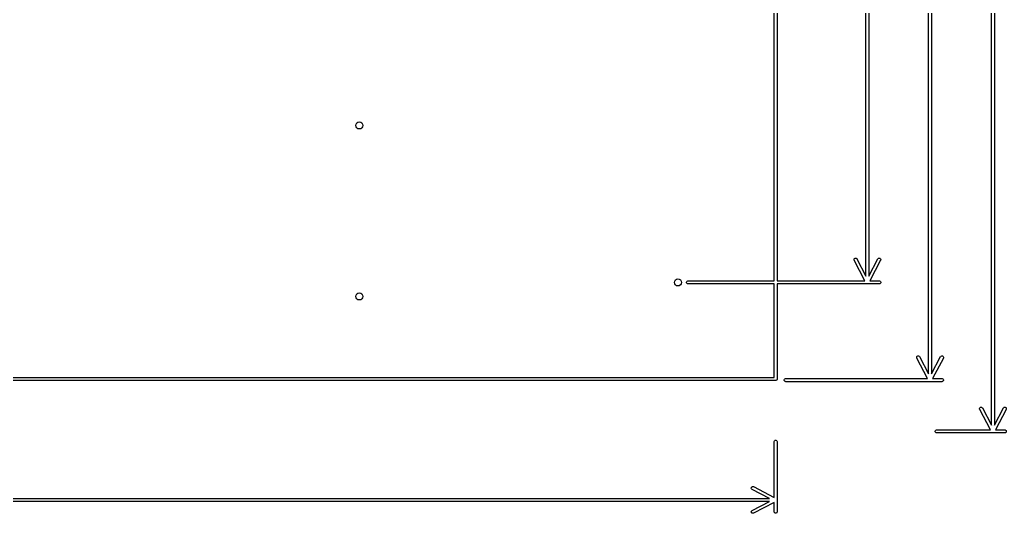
# Model space of a CAD drawing. Header units: inches. Extents: x -1 to 5.83, y -0.16 to 3.73.
# Drawn here: x 3.91 to 5.829, y -0.159 to 0.801 of the extents above; entities that cross this region are included whole.
import ezdxf

# ---------------------------------------------------------------- set-up
doc = ezdxf.new("R2010")
doc.units = ezdxf.units.IN
doc.header["$MEASUREMENT"] = 0
doc.layers.add('BLACK', color=250, linetype='CONTINUOUS')

msp = doc.modelspace()

# ---------------------------------------------------------------- linework, layer by layer
at = {"layer": 'BLACK', "linetype": 'CONTINUOUS'}
for p, q in [((5.7996, 0.0123), (5.7996, 3.3682)), ((5.8056, 3.3682), (5.8056, 0.0123)), ((5.6776, 0.1121), (5.6776, 3.2679)), ((5.6835, 3.2679), (5.6835, 0.1121)), ((5.377, 0.293), (5.377, 3.087)), ((5.383, 3.087), (5.383, 0.293)), ((5.5556, 0.3021), (5.5556, 3.0779)), ((5.5615, 3.0779), (5.5615, 0.3021)), ((5.5325, 0.3347), (5.5328, 0.3358)), ((5.5326, 0.3335), (5.5325, 0.3347)), ((5.5328, 0.333), (5.5326, 0.3335)), ((5.5328, 0.3358), (5.5336, 0.3367)), ((5.5536, 0.293), (5.5328, 0.333)), ((5.5336, 0.3367), (5.5346, 0.3372)), ((5.5346, 0.3372), (5.5357, 0.3373)), ((5.5357, 0.3373), (5.5368, 0.3369)), ((5.5368, 0.3369), (5.5377, 0.3362)), ((5.5377, 0.3362), (5.538, 0.3357)), ((5.538, 0.3357), (5.5556, 0.3021)), ((5.5615, 0.3021), (5.579, 0.3357)), ((5.5842, 0.333), (5.5634, 0.293)), ((5.579, 0.3357), (5.5793, 0.3362)), ((5.5793, 0.3362), (5.5802, 0.3369)), ((5.5802, 0.3369), (5.5813, 0.3373)), ((5.5813, 0.3373), (5.5824, 0.3372)), ((5.5824, 0.3372), (5.5834, 0.3367)), ((5.5834, 0.3367), (5.5842, 0.3358)), ((5.5842, 0.3358), (5.5845, 0.3347)), ((5.5844, 0.3335), (5.5842, 0.333)), ((5.5845, 0.3347), (5.5844, 0.3335)), ((5.2068, 0.2906), (5.2072, 0.2916)), ((5.2068, 0.2894), (5.2068, 0.2906)), ((5.2072, 0.2884), (5.2068, 0.2894)), ((5.2072, 0.2916), (5.208, 0.2925)), ((5.208, 0.2875), (5.2072, 0.2884)), ((5.208, 0.2925), (5.2091, 0.2929)), ((5.2091, 0.2929), (5.2097, 0.293)), ((5.2097, 0.293), (5.377, 0.293)), ((5.383, 0.293), (5.5536, 0.293)), ((5.5634, 0.293), (5.5816, 0.293)), ((5.5816, 0.293), (5.5822, 0.2929)), ((5.5822, 0.2929), (5.5832, 0.2925)), ((5.5832, 0.2925), (5.584, 0.2916)), ((5.584, 0.2884), (5.5832, 0.2875)), ((5.584, 0.2916), (5.5845, 0.2906)), ((5.5845, 0.2894), (5.584, 0.2884)), ((5.5845, 0.2906), (5.5845, 0.2894)), ((5.2091, 0.2871), (5.208, 0.2875)), ((5.2097, 0.287), (5.2091, 0.2871)), ((5.377, 0.287), (5.2097, 0.287)), ((5.377, 0.1049), (5.377, 0.287)), ((5.5816, 0.287), (5.383, 0.287)), ((5.383, 0.287), (5.383, 0.102)), ((5.5822, 0.2871), (5.5816, 0.287)), ((5.5832, 0.2875), (5.5822, 0.2871)), ((5.6545, 0.1447), (5.6549, 0.1458)), ((5.6546, 0.1435), (5.6545, 0.1447)), ((5.6548, 0.143), (5.6546, 0.1435)), ((5.6757, 0.103), (5.6548, 0.143)), ((5.6549, 0.1458), (5.6556, 0.1467)), ((5.6556, 0.1467), (5.6566, 0.1472)), ((5.6566, 0.1472), (5.6578, 0.1473)), ((5.6578, 0.1473), (5.6589, 0.1469)), ((5.6589, 0.1469), (5.6598, 0.1462)), ((5.6598, 0.1462), (5.6601, 0.1457)), ((5.6601, 0.1457), (5.6776, 0.1121)), ((5.6835, 0.1121), (5.701, 0.1457)), ((5.7063, 0.143), (5.6854, 0.103)), ((5.701, 0.1457), (5.7013, 0.1462)), ((5.7013, 0.1462), (5.7022, 0.1469)), ((5.7022, 0.1469), (5.7033, 0.1473)), ((5.7033, 0.1473), (5.7045, 0.1472)), ((5.7045, 0.1472), (5.7055, 0.1467)), ((5.7055, 0.1467), (5.7062, 0.1458)), ((5.7062, 0.1458), (5.7066, 0.1447)), ((5.7065, 0.1435), (5.7063, 0.143)), ((5.7066, 0.1447), (5.7065, 0.1435)), ((5.38, 0.099), (0, 0.099)), ((0.003, 0.1049), (5.377, 0.1049)), ((5.3806, 0.0991), (5.38, 0.099)), ((5.3816, 0.0995), (5.3806, 0.0991)), ((5.3825, 0.1003), (5.3816, 0.0995)), ((5.3829, 0.1014), (5.3825, 0.1003)), ((5.383, 0.102), (5.3829, 0.1014)), ((5.3968, 0.1006), (5.3972, 0.1016)), ((5.3968, 0.0994), (5.3968, 0.1006)), ((5.3972, 0.0984), (5.3968, 0.0994)), ((5.3972, 0.1016), (5.398, 0.1025)), ((5.398, 0.0975), (5.3972, 0.0984)), ((5.398, 0.1025), (5.3991, 0.1029)), ((5.3991, 0.0971), (5.398, 0.0975)), ((5.3991, 0.1029), (5.3997, 0.103)), ((5.3997, 0.097), (5.3991, 0.0971)), ((5.3997, 0.103), (5.6757, 0.103)), ((5.7036, 0.097), (5.3997, 0.097)), ((5.6854, 0.103), (5.7036, 0.103)), ((5.7036, 0.103), (5.7042, 0.1029)), ((5.7042, 0.0971), (5.7036, 0.097)), ((5.7042, 0.1029), (5.7053, 0.1025)), ((5.7053, 0.0975), (5.7042, 0.0971)), ((5.7053, 0.1025), (5.7061, 0.1016)), ((5.7061, 0.0984), (5.7053, 0.0975)), ((5.7061, 0.1016), (5.7065, 0.1006)), ((5.7065, 0.0994), (5.7061, 0.0984)), ((5.7065, 0.1006), (5.7065, 0.0994)), ((5.7766, 0.0449), (5.7769, 0.046)), ((5.7767, 0.0438), (5.7766, 0.0449)), ((5.7769, 0.0432), (5.7767, 0.0438)), ((5.7769, 0.046), (5.7777, 0.0469)), ((5.7977, 0.0032), (5.7769, 0.0432)), ((5.7777, 0.0469), (5.7787, 0.0474)), ((5.7787, 0.0474), (5.7798, 0.0475)), ((5.7798, 0.0475), (5.7809, 0.0472)), ((5.7809, 0.0472), (5.7818, 0.0464)), ((5.7818, 0.0464), (5.7821, 0.046)), ((5.7821, 0.046), (5.7996, 0.0123)), ((5.8056, 0.0123), (5.8231, 0.046)), ((5.8283, 0.0432), (5.8075, 0.0032)), ((5.8231, 0.046), (5.8234, 0.0464)), ((5.8234, 0.0464), (5.8243, 0.0472)), ((5.8243, 0.0472), (5.8254, 0.0475)), ((5.8254, 0.0475), (5.8265, 0.0474)), ((5.8265, 0.0474), (5.8275, 0.0469)), ((5.8275, 0.0469), (5.8283, 0.046)), ((5.8283, 0.046), (5.8286, 0.0449)), ((5.8285, 0.0438), (5.8283, 0.0432)), ((5.8286, 0.0449), (5.8285, 0.0438)), ((5.6905, 0.0008), (5.6909, 0.0019)), ((5.6905, -0.0003), (5.6905, 0.0008)), ((5.6909, 0.0019), (5.6917, 0.0027)), ((5.6917, 0.0027), (5.6928, 0.0031)), ((5.6928, 0.0031), (5.6934, 0.0032)), ((5.6934, 0.0032), (5.7977, 0.0032)), ((5.8075, 0.0032), (5.8257, 0.0032)), ((5.8257, 0.0032), (5.8263, 0.0031)), ((5.8263, 0.0031), (5.8273, 0.0027)), ((5.8273, 0.0027), (5.8281, 0.0019)), ((5.8281, 0.0019), (5.8286, 0.0008)), ((5.8286, 0.0008), (5.8286, -0.0003)), ((5.377, -0.0197), (5.3771, -0.0191)), ((5.3771, -0.0191), (5.3775, -0.018)), ((5.3775, -0.018), (5.3784, -0.0172)), ((5.3784, -0.0172), (5.3794, -0.0168)), ((5.3794, -0.0168), (5.3806, -0.0168)), ((5.3806, -0.0168), (5.3816, -0.0172)), ((5.3816, -0.0172), (5.3825, -0.018)), ((5.3825, -0.018), (5.3829, -0.0191)), ((5.3829, -0.0191), (5.383, -0.0197)), ((5.6909, -0.0014), (5.6905, -0.0003)), ((5.6917, -0.0022), (5.6909, -0.0014)), ((5.6928, -0.0027), (5.6917, -0.0022)), ((5.6934, -0.0027), (5.6928, -0.0027)), ((5.8257, -0.0027), (5.6934, -0.0027)), ((5.8263, -0.0027), (5.8257, -0.0027)), ((5.8273, -0.0022), (5.8263, -0.0027)), ((5.8281, -0.0014), (5.8273, -0.0022)), ((5.8286, -0.0003), (5.8281, -0.0014)), ((5.377, -0.128), (5.377, -0.0197)), ((5.383, -0.0197), (5.383, -0.1559)), ((5.3327, -0.1101), (5.3328, -0.1089)), ((5.3331, -0.1112), (5.3327, -0.1101)), ((5.3328, -0.1089), (5.3333, -0.1079)), ((5.3338, -0.112), (5.3331, -0.1112)), ((5.3333, -0.1079), (5.3342, -0.1072)), ((5.3343, -0.1124), (5.3338, -0.112)), ((5.3342, -0.1072), (5.3353, -0.1068)), ((5.3679, -0.1299), (5.3343, -0.1124)), ((5.3353, -0.1068), (5.3365, -0.1069)), ((5.3365, -0.1069), (5.337, -0.1071)), ((5.337, -0.1071), (5.377, -0.128)), ((0.0121, -0.1299), (5.3679, -0.1299)), ((5.3679, -0.1358), (0.0121, -0.1358)), ((5.3338, -0.1536), (5.3343, -0.1533)), ((5.3343, -0.1533), (5.3679, -0.1358)), ((5.377, -0.1377), (5.337, -0.1585)), ((5.377, -0.1559), (5.377, -0.1377)), ((5.3327, -0.1556), (5.3331, -0.1545)), ((5.3328, -0.1567), (5.3327, -0.1556)), ((5.3333, -0.1578), (5.3328, -0.1567)), ((5.3331, -0.1545), (5.3338, -0.1536)), ((5.3342, -0.1585), (5.3333, -0.1578)), ((5.3353, -0.1589), (5.3342, -0.1585)), ((5.3365, -0.1588), (5.3353, -0.1589)), ((5.337, -0.1585), (5.3365, -0.1588)), ((5.3771, -0.1565), (5.377, -0.1559)), ((5.3775, -0.1576), (5.3771, -0.1565)), ((5.3784, -0.1584), (5.3775, -0.1576)), ((5.3794, -0.1588), (5.3784, -0.1584)), ((5.3806, -0.1588), (5.3794, -0.1588)), ((5.3816, -0.1584), (5.3806, -0.1588)), ((5.3825, -0.1576), (5.3816, -0.1584)), ((5.3829, -0.1565), (5.3825, -0.1576)), ((5.383, -0.1559), (5.3829, -0.1565))]:
    msp.add_line(p, q, dxfattribs=at)
at = {"layer": 'BLACK'}
for centre in [(4.5703, 0.5953), (4.5703, 0.5953), (5.19, 0.29), (5.19, 0.29), (4.5703, 0.2628), (4.5703, 0.2628)]:
    msp.add_circle(centre, 0.00689, dxfattribs=at)

doc.saveas('drawing.dxf')
